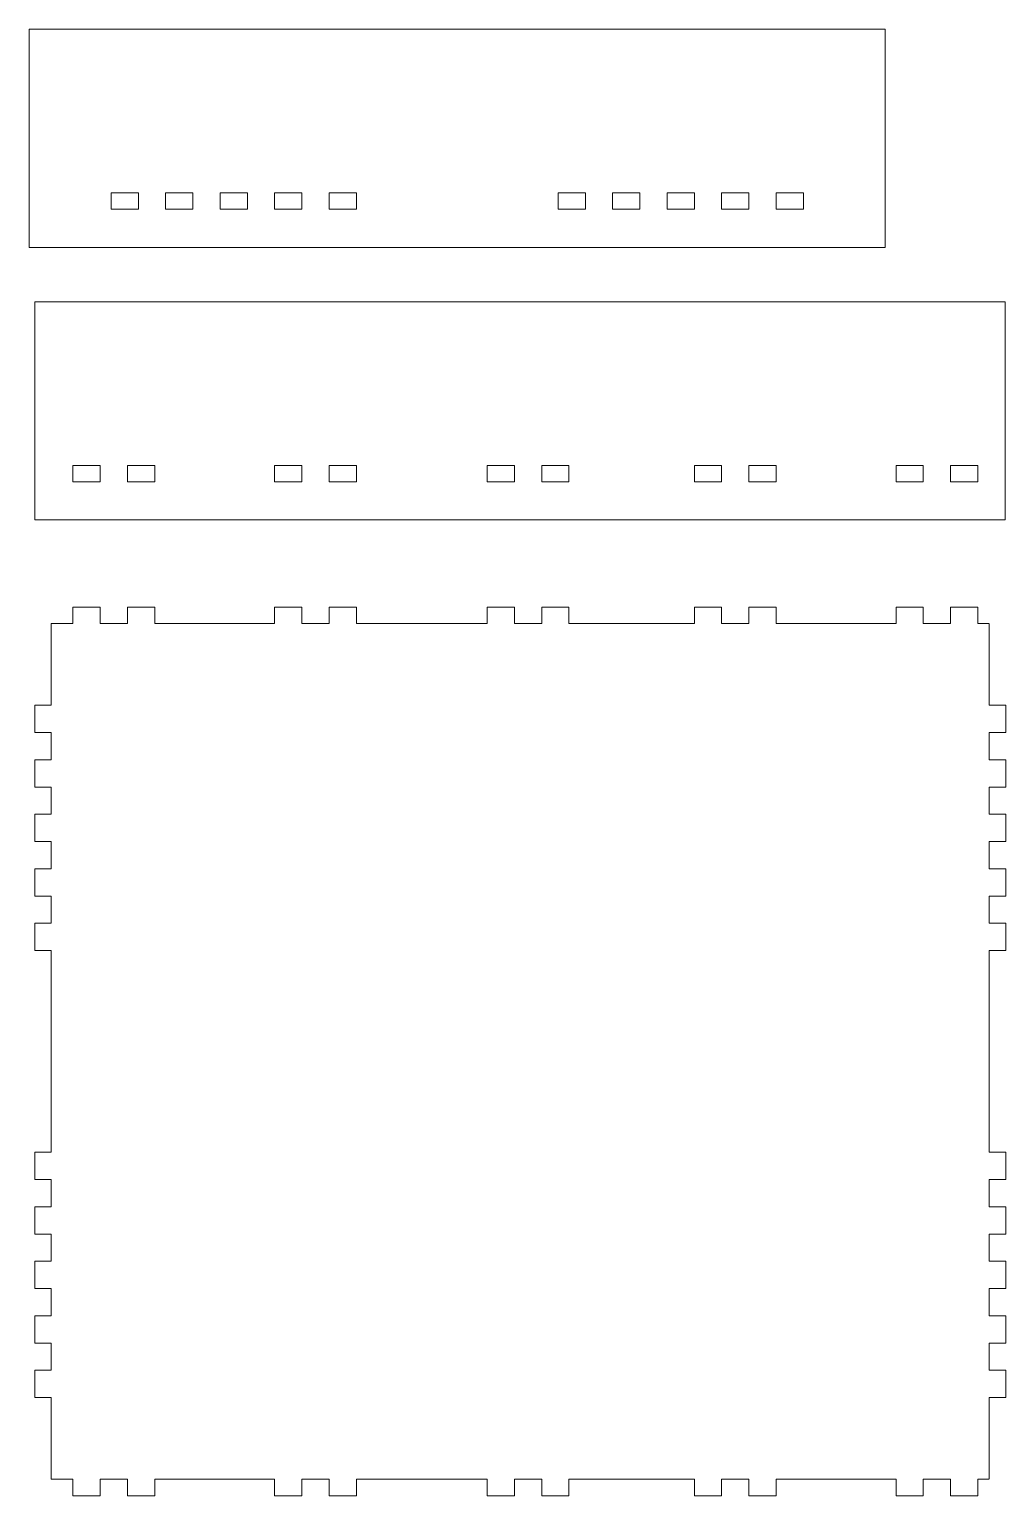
# Model space of a CAD drawing. Header units: millimetres. Extents: x 4 to 183, y 1 to 270.
import ezdxf

# ---------------------------------------------------------------- set-up
doc = ezdxf.new("R2010")
doc.units = ezdxf.units.MM
doc.layers.get('0').update_dxf_attribs({"linetype": 'CONTINUOUS', "lineweight": 0})

msp = doc.modelspace()

# ---------------------------------------------------------------- linework, layer by layer
for p, q in [((4, 270), (161, 270)), ((4, 230), (4, 270)), ((161, 270), (161, 230)), ((19, 240), (24, 240)), ((19, 237), (19, 240)), ((24, 240), (24, 237)), ((29, 240), (34, 240)), ((29, 237), (29, 240)), ((34, 240), (34, 237)), ((39, 240), (44, 240)), ((39, 237), (39, 240)), ((44, 240), (44, 237)), ((49, 240), (54, 240)), ((49, 237), (49, 240)), ((54, 240), (54, 237)), ((59, 240), (64, 240)), ((59, 237), (59, 240)), ((64, 240), (64, 237)), ((101, 240), (106, 240)), ((101, 237), (101, 240)), ((106, 240), (106, 237)), ((111, 240), (116, 240)), ((111, 237), (111, 240)), ((116, 240), (116, 237)), ((121, 240), (126, 240)), ((121, 237), (121, 240)), ((126, 240), (126, 237)), ((131, 240), (136, 240)), ((131, 237), (131, 240)), ((136, 240), (136, 237)), ((141, 240), (146, 240)), ((141, 237), (141, 240)), ((146, 240), (146, 237)), ((19, 237), (24, 237)), ((29, 237), (34, 237)), ((39, 237), (44, 237)), ((49, 237), (54, 237)), ((64, 237), (59, 237)), ((101, 237), (106, 237)), ((111, 237), (116, 237)), ((121, 237), (126, 237)), ((131, 237), (136, 237)), ((141, 237), (146, 237)), ((161, 230), (4, 230)), ((5, 180), (5, 220)), ((5, 220), (183, 220)), ((183, 220), (183, 180)), ((17, 190), (12, 190)), ((12, 190), (12, 187)), ((17, 187), (17, 190)), ((22, 190), (22, 187)), ((27, 190), (22, 190)), ((27, 187), (27, 190)), ((54, 190), (49, 190)), ((49, 190), (49, 187)), ((54, 187), (54, 190)), ((59, 190), (59, 187)), ((64, 190), (59, 190)), ((64, 187), (64, 190)), ((93, 190), (88, 190)), ((88, 190), (88, 187)), ((93, 187), (93, 190)), ((98, 190), (98, 187)), ((103, 190), (98, 190)), ((103, 187), (103, 190)), ((131, 190), (126, 190)), ((126, 190), (126, 187)), ((131, 187), (131, 190)), ((136, 190), (136, 187)), ((141, 190), (136, 190)), ((141, 187), (141, 190)), ((168, 190), (163, 190)), ((163, 190), (163, 187)), ((168, 187), (168, 190)), ((173, 190), (173, 187)), ((178, 190), (173, 190)), ((178, 187), (178, 190)), ((17, 187), (12, 187)), ((22, 187), (27, 187)), ((49, 187), (54, 187)), ((59, 187), (64, 187)), ((88, 187), (93, 187)), ((98, 187), (103, 187)), ((126, 187), (131, 187)), ((136, 187), (141, 187)), ((163, 187), (168, 187)), ((173, 187), (178, 187)), ((183, 180), (5, 180)), ((17, 164), (12, 164)), ((12, 164), (12, 161)), ((17, 161), (17, 164)), ((22, 164), (22, 161)), ((27, 164), (22, 164)), ((27, 161), (27, 164)), ((54, 164), (49, 164)), ((49, 164), (49, 161)), ((54, 161), (54, 164)), ((59, 164), (59, 161)), ((64, 164), (59, 164)), ((64, 161), (64, 164)), ((93, 164), (88, 164)), ((88, 164), (88, 161)), ((93, 161), (93, 164)), ((98, 164), (98, 161)), ((103, 164), (98, 164)), ((103, 161), (103, 164)), ((131, 164), (126, 164)), ((126, 164), (126, 161)), ((131, 161), (131, 164)), ((136, 164), (136, 161)), ((141, 164), (136, 164)), ((141, 161), (141, 164)), ((168, 164), (163, 164)), ((163, 164), (163, 161)), ((168, 161), (168, 164)), ((173, 164), (173, 161)), ((178, 164), (173, 164)), ((178, 161), (178, 164)), ((8, 146), (8, 161)), ((12, 161), (8, 161)), ((22, 161), (17, 161)), ((49, 161), (27, 161)), ((59, 161), (54, 161)), ((88, 161), (64, 161)), ((98, 161), (93, 161)), ((126, 161), (103, 161)), ((136, 161), (131, 161)), ((163, 161), (141, 161)), ((173, 161), (168, 161)), ((178, 161), (180, 161)), ((180.11, 146), (180.11, 161)), ((5, 141), (5, 146)), ((5, 146), (8, 146)), ((183.11, 146), (180.11, 146)), ((183.11, 141), (183.11, 146)), ((8, 141), (5, 141)), ((8, 136), (8, 141)), ((180.11, 141), (183.11, 141)), ((180.11, 136), (180.11, 141)), ((5, 131), (5, 136)), ((5, 136), (8, 136)), ((183.11, 136), (180.11, 136)), ((183.11, 131), (183.11, 136)), ((8, 131), (5, 131)), ((8, 126), (8, 131)), ((180.11, 131), (183.11, 131)), ((180.11, 126), (180.11, 131)), ((5, 121), (5, 126)), ((5, 126), (8, 126)), ((183.11, 126), (180.11, 126)), ((183.11, 121), (183.11, 126)), ((8, 121), (5, 121)), ((8, 116), (8, 121)), ((180.11, 121), (183.11, 121)), ((180.11, 116), (180.11, 121)), ((5, 111), (5, 116)), ((5, 116), (8, 116)), ((183.11, 116), (180.11, 116)), ((183.11, 111), (183.11, 116)), ((8, 111), (5, 111)), ((8, 106), (8, 111)), ((180.11, 111), (183.11, 111)), ((180.11, 106), (180.11, 111)), ((5, 101), (5, 106)), ((5, 106), (8, 106)), ((183.11, 106), (180.11, 106)), ((183.11, 101), (183.11, 106)), ((8, 101), (5, 101)), ((8, 64), (8, 101)), ((180.11, 101), (183.11, 101)), ((180.11, 64), (180.11, 101)), ((5, 59), (5, 64)), ((5, 64), (8, 64)), ((183.11, 64), (180.11, 64)), ((183.11, 59), (183.11, 64)), ((8, 59), (5, 59)), ((8, 54), (8, 59)), ((180.11, 59), (183.11, 59)), ((180.11, 54), (180.11, 59)), ((5, 49), (5, 54)), ((5, 54), (8, 54)), ((183.11, 54), (180.11, 54)), ((183.11, 49), (183.11, 54)), ((8, 49), (5, 49)), ((8, 44), (8, 49)), ((180.11, 49), (183.11, 49)), ((180.11, 44), (180.11, 49)), ((5, 39), (5, 44)), ((5, 44), (8, 44)), ((183.11, 44), (180.11, 44)), ((183.11, 39), (183.11, 44)), ((8, 39), (5, 39)), ((8, 34), (8, 39)), ((180.11, 39), (183.11, 39)), ((180.11, 34), (180.11, 39)), ((5, 29), (5, 34)), ((5, 34), (8, 34)), ((183.11, 34), (180.11, 34)), ((183.11, 29), (183.11, 34)), ((8, 29), (5, 29)), ((8, 24), (8, 29)), ((180.11, 29), (183.11, 29)), ((180.11, 24), (180.11, 29)), ((5, 19), (5, 24)), ((5, 24), (8, 24)), ((183.11, 24), (180.11, 24)), ((183.11, 19), (183.11, 24)), ((8, 19), (5, 19)), ((8, 4), (8, 19)), ((180.11, 19), (183.11, 19)), ((180.11, 4), (180.11, 19)), ((12, 4), (8, 4)), ((12, 1), (12, 4)), ((17, 4), (17, 1)), ((22, 4), (17, 4)), ((22, 1), (22, 4)), ((27, 4), (27, 1)), ((49, 4), (27, 4)), ((49, 1), (49, 4)), ((54, 4), (54, 1)), ((59, 4), (54, 4)), ((59, 1), (59, 4)), ((64, 4), (64, 1)), ((88, 4), (64, 4)), ((88, 1), (88, 4)), ((93, 4), (93, 1)), ((98, 4), (93, 4)), ((98, 1), (98, 4)), ((103, 4), (103, 1)), ((126, 4), (103, 4)), ((126, 1), (126, 4)), ((131, 4), (131, 1)), ((136, 4), (131, 4)), ((136, 1), (136, 4)), ((141, 4), (141, 1)), ((163, 4), (141, 4)), ((163, 1), (163, 4)), ((168, 4), (168, 1)), ((173, 4), (168, 4)), ((173, 1), (173, 4)), ((178, 4), (178, 1)), ((178, 4), (180, 4)), ((17, 1), (12, 1)), ((27, 1), (22, 1)), ((54, 1), (49, 1)), ((64, 1), (59, 1)), ((93, 1), (88, 1)), ((103, 1), (98, 1)), ((131, 1), (126, 1)), ((141, 1), (136, 1)), ((168, 1), (163, 1)), ((178, 1), (173, 1))]:
    msp.add_line(p, q)

doc.saveas('drawing.dxf')
